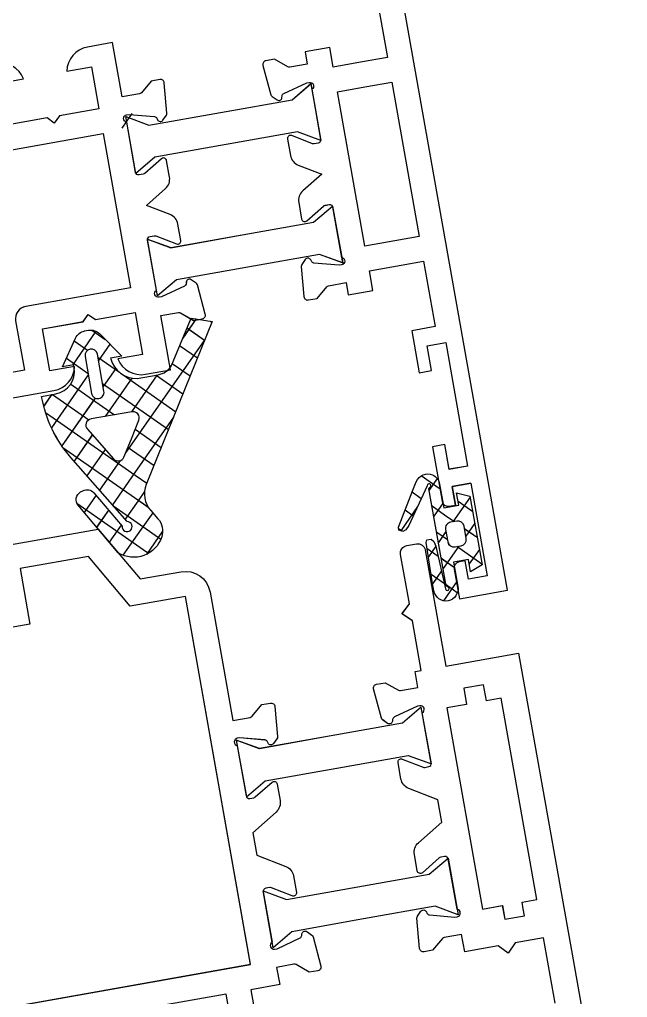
# Model space of a CAD drawing. Header units: millimetres. Extents: x 26282 to 30760, y 1404 to 4574.
# Drawn here: x 30311.74 to 30316.59, y 3842.78 to 3850.58 of the extents above; entities that cross this region are included whole.
import ezdxf

# ---------------------------------------------------------------- set-up
doc = ezdxf.new("R2010")
doc.units = ezdxf.units.MM
doc.header["$LTSCALE"] = 0.25
doc.layers.add('AB-DUV', color=4, linetype='Continuous', lineweight=50)

# ---------------------------------------------------------------- blocks, each defined once
blk = doc.blocks.new('CHD60E27', base_point=(-138.6, 7.85))
at = {"color": 1, "linetype": 'Continuous'}
for p, q in [((-115.729976, 50.516652), (-114.729976, 49.516652)), ((-115.729976, 50.516652), (-114.729976, 49.516652)), ((-137.2, 16.75), (-135.7, 16.75)), ((-135.7, 16.75), (-135.7, 15.25))]:
    blk.add_line(p, q, dxfattribs=at)
at = {"color": 40, "linetype": 'Continuous'}
for points in [[(-136.6, 56.65), (-136.6, 51.35), (-134.4, 51.35), (-132.2, 51.35), (-132.2, 52.95), (-130.2, 52.95), (-130.2, 51.95), (-128.790992, 51.95, 0.176327), (-128.630295, 52.008489), (-127.7, 52.789099), (-127, 52.789099, -0.43976), (-126.701142, 52.462953), (-126.911671, 50.056591, -0.176327), (-126.983943, 49.901604), (-127.323223, 49.562323, -0.577351), (-127.741481, 49.674394), (-127.772347, 49.789587, 0.267949), (-127.949124, 49.966363), (-129.9, 50.489099), (-130.1, 50.489099, 0.842899), (-130.2, 49.906257), (-130.2, 45.839099, 0.414213), (-129.949998, 45.589099), (-129.628806, 45.589099, 0.137838), (-129.498553, 45.625711), (-127.980252, 46.552487, -0.585341), (-127.6, 46.339099), (-127.6, 45.002615, -0.261351), (-128.07899, 44.149065), (-129.797634, 43.1), (-128.07899, 42.050935, -0.261351), (-127.6, 41.197385), (-127.6, 39.8609, -0.585341), (-127.980252, 39.647512), (-129.498554, 40.574288, 0.137838), (-129.628807, 40.6109), (-129.95, 40.6109, 0.414213), (-130.199999, 40.360899), (-130.2, 36.293743, 0.842899), (-130.1, 35.710901), (-129.9, 35.7109), (-127.949123, 36.233636, 0.267949), (-127.772347, 36.410413), (-127.741481, 36.525605, -0.577351), (-127.323223, 36.637676), (-126.983943, 36.298396, -0.176327), (-126.911671, 36.143409), (-126.701141, 33.737047, -0.43976), (-127, 33.4109), (-127.7, 33.4109), (-128.630295, 34.191511, 0.176327), (-128.790992, 34.25), (-130.2, 34.25), (-130.2, 33.25), (-132.2, 33.25), (-132.2, 34.85), (-136.6, 34.85), (-136.6, 29.55), (-134.7, 29.55), (-134.7, 26.15), (-135.7, 26.15), (-135.7, 28.15), (-137.2, 28.15), (-137.2, 18.15), (-135.7, 18.15), (-135.7, 20.15), (-134.7, 20.15), (-134.7, 15.75, -0.414213), (-135.199999, 15.25), (-135.7, 15.25), (-135.7, 16.75), (-137.2, 16.75), (-137.2, 9.25), (-135.7, 9.25), (-135.7, 10.75), (-135.2, 10.75, -0.414213), (-134.699999, 10.25), (-134.7, 7.85), (-138.6, 7.85), (-138.6, 7.85), (-138.6, 78.35)], [(-98.599999, 29.85), (-105.740408, 29.85, -0.356298), (-107.699999, 31.450001), (-105.7, 31.45), (-105.7, 34.85), (-109, 34.85), (-109.5, 35.35), (-110, 34.85), (-113.2, 34.85), (-113.2, 31.45), (-111.2, 31.45, -0.356298), (-113.159592, 29.85), (-115.2, 29.85), (-115.2, 34.25), (-116.609007, 34.25, 0.176327), (-116.769704, 34.191511), (-117.7, 33.4109), (-118.4, 33.4109, -0.43976), (-118.698859, 33.737047), (-118.488329, 36.143409, -0.176327), (-118.416057, 36.298397), (-118.076776, 36.637677, -0.577351), (-117.658519, 36.525604), (-117.627652, 36.410413, 0.267949), (-117.450876, 36.233636), (-115.5, 35.7109), (-115.3, 35.7109, 0.842899), (-115.2, 36.293744), (-115.2, 40.3609, 0.414213), (-115.45, 40.6109), (-115.771193, 40.6109, 0.137838), (-115.901446, 40.574288), (-117.419747, 39.647512, -0.585341), (-117.799999, 39.8609), (-117.8, 41.197384, -0.261351), (-117.32101, 42.050935), (-115.602366, 43.1), (-117.321009, 44.149064, -0.261351), (-117.8, 45.002615), (-117.8, 46.339099, -0.585341), (-117.419747, 46.552488), (-115.901445, 45.625712, 0.137838), (-115.771193, 45.5891), (-115.45, 45.589099, 0.414213), (-115.199999, 45.8391), (-115.2, 49.906257, 0.842899), (-115.3, 50.489099), (-115.5, 50.489099), (-117.450876, 49.966364, 0.267949), (-117.627653, 49.789587), (-117.658518, 49.674395, -0.577351), (-118.076776, 49.562322), (-118.416057, 49.901603, -0.176327), (-118.488329, 50.056591), (-118.698858, 52.462953, -0.43976), (-118.4, 52.789099), (-117.7, 52.789099), (-116.769704, 52.008489, 0.176327), (-116.609007, 51.95), (-115.2, 51.95), (-115.2, 56.35), (-113.159591, 56.35, -0.356297), (-111.199999, 54.75), (-113.2, 54.75), (-113.2, 51.35), (-110, 51.35), (-109.5, 50.85), (-109, 51.35), (-105.7, 51.35)], [(-105.7, 54.75), (-107.7, 54.75, -0.356297), (-105.740408, 56.35)]]:
    blk.add_lwpolyline(points, format="xyb", dxfattribs=at)
blk.add_lwpolyline([(-80.6, 43.1), (-80.6, 49.35), (-99.6, 49.35, -0.414213), (-100.6, 50.35), (-100.6, 54.35), (-103.7, 54.35), (-103.7, 50.35, -0.414213), (-104.699999, 49.350001), (-113.2, 49.35), (-113.2, 36.85), (-104.7, 36.85, -0.414213), (-103.699999, 35.850001), (-103.7, 31.85), (-100.6, 31.85), (-100.6, 35.85, -0.414213), (-99.6, 36.85), (-80.6, 36.85), (-80.6, 43.1)], format="xyb", close=True, dxfattribs=at)
at = {"color": 4, "linetype": 'Continuous'}
for points in [[(-130.210348, 45.762166), (-128.497348, 46.762166), (-122.710348, 46.762166), (-116.923348, 46.762166), (-115.210348, 45.762166), (-115.210348, 50.362166), (-116.910348, 49.362166), (-122.710348, 49.362166), (-128.510348, 49.362166), (-130.210348, 50.362166), (-130.210348, 45.762166)], [(-128.497348, 39.437833), (-130.210348, 40.437833), (-130.210348, 35.837833), (-128.510348, 36.837833), (-122.710348, 36.837833), (-116.910348, 36.837833), (-115.210348, 35.837833), (-115.210348, 40.437833), (-116.923348, 39.437833), (-122.710348, 39.437833), (-128.497348, 39.437833)]]:
    blk.add_lwpolyline(points, close=True, dxfattribs=at)
at = {"color": 40, "linetype": 'Continuous'}
blk.add_lwpolyline([(-134.4, 49.35), (-136.6, 49.35), (-136.6, 36.85), (-132.2, 36.85), (-132.2, 49.35), (-134.4, 49.35)], close=True, dxfattribs=at)
blk = doc.blocks.new('CHD60E28', base_point=(0, -82.8))
at = {"color": 40, "linetype": 'Continuous'}
for points in [[(2, -21.7), (2, -27), (4.305342, -27), (5, -26.28066), (5.694659, -27), (8.4, -27), (8.4, -28.4), (9.809008, -28.4, 0.176327), (9.969705, -28.341511), (10.9, -27.5609), (11.6, -27.5609, -0.43976), (11.898858, -27.887046), (11.688329, -30.293409, -0.176327), (11.616057, -30.448396), (11.276777, -30.787677, -0.577351), (10.858518, -30.675605), (10.827653, -30.560412, 0.267949), (10.650876, -30.383636), (8.7, -29.8609), (8.5, -29.8609, 0.842899), (8.4, -30.443742), (8.4, -34.5109, 0.414213), (8.65, -34.7609), (8.971194, -34.7609, 0.137838), (9.101447, -34.724288), (10.619748, -33.797512, -0.585341), (11, -34.0109), (11, -35.347384, -0.261351), (10.521011, -36.200935), (8.4, -37.495605), (8.4, -39.304394), (10.52101, -40.599064, -0.261351), (11.000001, -41.452615), (11, -42.789099, -0.585341), (10.619748, -43.002487), (9.101446, -42.075712, 0.137838), (8.971194, -42.0391), (8.65, -42.039099, 0.414213), (8.399999, -42.2891), (8.4, -46.356257, 0.842899), (8.5, -46.939099), (8.7, -46.939099), (10.650876, -46.416364, 0.267949), (10.827654, -46.239588), (10.858519, -46.124395, -0.577351), (11.276776, -46.012322), (11.616057, -46.351603, -0.176327), (11.688329, -46.50659), (11.898859, -48.912953, -0.43976), (11.6, -49.2391), (10.9, -49.239099), (9.969705, -48.458489, 0.176327), (9.809008, -48.4), (8.4, -48.4), (8.4, -49.7), (7.9, -49.7), (7.9, -53.705341), (8.61934, -54.4), (7.9, -55.094658), (7.9, -59.1, -0.414213), (7.3, -59.699999), (6.5, -59.7, -0.414213), (5.9, -59.099999), (5.9, -49.7), (0, -49.7), (0, -49.7), (0, -24.85), (0, 0)], [(42.5, -65.3), (31.308076, -65.3), (28.71, -60.8), (25.4, -60.8, -0.414213), (23.4, -58.799999), (23.4, -48.4), (21.990993, -48.4, 0.176327), (21.830296, -48.458489), (20.9, -49.239099), (20.2, -49.239099, -0.43976), (19.901142, -48.912953), (20.111671, -46.506591, -0.176327), (20.183943, -46.351603), (20.523224, -46.012323, -0.577351), (20.941481, -46.124395), (20.972347, -46.239587, 0.267949), (21.149124, -46.416364), (23.1, -46.939099), (23.3, -46.939099, 0.842899), (23.4, -46.356257), (23.4, -42.289099, 0.414213), (23.149999, -42.0391), (22.828807, -42.039099, 0.137838), (22.698554, -42.075711), (21.180253, -43.002487, -0.585341), (20.799999, -42.7891), (20.8, -41.452615, -0.261351), (21.278991, -40.599064), (23.4, -39.304394), (23.4, -37.495605), (21.278991, -36.200935, -0.261351), (20.800001, -35.347385), (20.8, -34.0109, -0.585341), (21.180252, -33.797512), (22.698554, -34.724288, 0.137838), (22.828807, -34.760901), (23.15, -34.7609, 0.414213), (23.4, -34.5109), (23.4, -30.443743, 0.842899), (23.3, -29.860899), (23.1, -29.8609), (21.149124, -30.383636, 0.267949), (20.972348, -30.560413), (20.941482, -30.675605, -0.577351), (20.523223, -30.787677), (20.183943, -30.448396, -0.176327), (20.111672, -30.293408), (19.901142, -27.887047, -0.43976), (20.199999, -27.5609), (20.9, -27.5609), (21.830296, -28.341511, 0.176327), (21.990993, -28.4), (23.4, -28.4), (23.4, -27), (25.74, -27), (25.74, -22)]]:
    blk.add_lwpolyline(points, format="xyb", dxfattribs=at)
blk.add_lwpolyline([(27.74, -22), (27.74, -27), (38, -27)], dxfattribs=at)
blk.add_lwpolyline([(65, -43.55084), (65, -28.301681, 0.414213), (62, -25.301681), (60, -25.30168), (60, -29), (25.4, -29), (25.4, -58.8), (29.864701, -58.8), (32.462777, -63.3), (38, -63.3), (38, -58.8), (65, -58.8), (65, -43.55084)], format="xyb", close=True, dxfattribs=at)
blk.add_lwpolyline([(3.2, -29.55), (3.2, -30.1), (2, -30.1), (2, -46.4), (3.2, -46.4), (3.2, -47.7), (4.8, -47.7), (4.8, -46.4), (6.4, -46.4), (6.4, -30.1), (4.8, -30.1), (4.8, -29), (3.2, -29), (3.2, -29.55)], close=True, dxfattribs=at)
at = {"color": 4, "linetype": 'Continuous'}
for points in [[(10.113, -33.587833), (8.4, -34.587833), (8.4, -29.987833), (10.1, -30.987833), (15.9, -30.987833), (21.7, -30.987833), (23.4, -29.987833), (23.4, -34.587833), (21.687, -33.587833), (15.9, -33.587833), (10.113, -33.587833)], [(10.113, -43.212166), (8.4, -42.212166), (8.4, -46.812166), (10.1, -45.812166), (15.9, -45.812166), (21.7, -45.812166), (23.4, -46.812166), (23.4, -42.212166), (21.687, -43.212166), (15.9, -43.212166), (10.113, -43.212166)]]:
    blk.add_lwpolyline(points, close=True, dxfattribs=at)
blk = doc.blocks.new('CHD50D23', base_point=(110.983776, 153.85743))
at = {"color": 1, "linetype": 'Continuous'}
for p, q in [((117.791548, 170.671326), (119.381447, 172.261226)), ((119.568875, 171.841832), (119.206204, 172.204502)), ((119.457419, 170.215877), (121.244586, 172.003044)), ((124.138771, 167.271936), (119.568875, 171.841832)), ((119.432791, 169.856596), (118.032092, 171.257294)), ((118.315634, 169.074092), (119.457419, 170.215877)), ((120.970782, 169.60792), (122.142332, 170.77947)), ((121.333881, 167.955505), (119.432791, 169.856596)), ((121.747604, 168.263422), (122.91966, 169.435477)), ((119.296707, 167.87136), (118.580823, 168.587243)), ((119.301305, 167.938443), (120.572703, 169.209841)), ((118.649877, 167.287015), (119.301305, 167.938443)), ((119.145191, 165.661009), (121.37384, 167.889658)), ((124.455498, 162.712568), (119.296707, 167.87136)), ((122.524426, 166.918923), (123.696988, 168.091485)), ((119.160623, 165.886123), (118.364104, 166.682642)), ((120.14134, 164.535837), (122.174977, 166.569474)), ((115.348278, 161.864095), (119.145191, 165.661009)), ((119.024539, 163.900887), (117.547506, 165.37792)), ((124.278265, 160.768481), (119.160623, 165.886123)), ((121.172168, 163.445345), (122.976114, 165.249291)), ((118.528593, 162.275512), (116.730908, 164.073197)), ((118.989078, 163.383575), (119.611946, 164.006444)), ((119.345191, 163.580234), (119.024539, 163.900887)), ((121.973305, 162.125161), (123.777251, 163.929107)), ((111.799457, 156.193954), (118.989078, 163.383575)), ((120.452072, 158.230713), (115.91431, 162.768475)), ((121.603057, 159.633594), (124.527445, 162.557981)), ((118.720503, 157.840961), (115.097712, 161.463753)), ((116.041968, 158.315145), (118.584254, 160.857431)), ((118.064864, 158.216721), (120.705574, 160.857431)), ((121.299351, 159.504754), (119.946674, 160.857431)), ((121.452072, 157.361288), (125.087016, 160.996232)), ((122.788808, 160.136617), (122.034401, 160.891024)), ((125.34237, 159.704376), (124.278265, 160.768481)), ((116.124999, 158.315145), (114.281114, 160.15903)), ((124.529431, 158.395995), (122.788808, 160.136617)), ((121.237452, 159.267988), (121.603057, 159.633594)), ((122.965684, 157.838422), (121.299351, 159.504754)), ((124.608099, 158.395995), (125.396213, 159.184109)), ((114.691525, 157.627299), (113.464516, 158.854308)), ((119.211984, 157.24252), (120.452072, 158.482608)), ((113.865869, 156.331635), (112.647918, 157.549586)), ((120.452072, 156.109392), (118.977527, 157.583937)), ((122.94395, 155.738834), (121.452072, 157.230713)), ((113.040212, 155.035971), (111.83132, 156.244863)), ((119.332913, 155.242129), (120.452072, 156.361288)), ((120.244395, 154.032291), (122.569534, 156.35743)), ((112.193401, 154.466577), (113.52755, 155.800727)), ((122.081038, 154.480426), (121.159141, 155.402323)), ((111.107571, 154.847292), (111.014722, 154.940141)), ((120.547923, 153.892221), (119.627241, 154.812903))]:
    blk.add_line(p, q, dxfattribs=at)
for points in [[(117.942326, 171.103172, -0.229763), (119.601084, 172.311706, -0.229763), (121.577, 171.756923), (124.065182, 167.454881, -0.472021), (123.686104, 166.442525), (123.493312, 166.376425, -0.353954), (122.651853, 166.698377), (120.910699, 169.711911, 2.506605), (120.443837, 169.422198), (123.974866, 163.603459, -0.068514), (125.058809, 161.099606, -0.068514), (125.425814, 158.395994), (124.268132, 158.395995, 0.414213), (122.468133, 156.595995), (122.468132, 156.35743), (123.368132, 156.35743), (121.951762, 154.2919, -0.247171), (121.127035, 153.857431), (120.80923, 153.85743, -0.247171), (119.984502, 154.2919), (118.568132, 156.35743), (119.468132, 156.35743), (119.468132, 156.395995, 0.347266), (117.672353, 158.315146), (115.962865, 158.315145, 0.239382), (114.781982, 157.769249), (112.588983, 154.327878), (110.983776, 154.890697), (118.422358, 166.775718, 0.283277), (118.436838, 168.874362), (117.984154, 169.620334, -0.264505), (117.942326, 171.103172)], [(118.960417, 162.96546), (118.120011, 161.622698, 0.58904), (118.543842, 160.857431), (121.854332, 160.857431, 0.584485), (122.281783, 161.616824), (120.652103, 164.302354, 0.558043), (119.800823, 164.308222), (118.960417, 162.96546)], [(120.952072, 159.35743, 0.414214), (120.452072, 158.85743), (120.452072, 155.85743, 1), (121.452072, 155.85743), (121.452072, 158.85743, 0.414214), (120.952072, 159.35743)]]:
    blk.add_lwpolyline(points, format="xyb", close=True, dxfattribs=at)
blk = doc.blocks.new('CHD40D08', base_point=(-2.21267, -2.905012))
at = {"color": 1, "linetype": 'Continuous'}
for p, q in [((0, 5.969856), (1.319355, 7.289211)), ((0.12533, 6.85077), (0.904473, 6.071627)), ((1.017205, 5.958895), (1.924654, 5.051445)), ((1.069674, 4.91821), (1.934707, 5.783243)), ((-2.21267, 4.946129), (-0.482761, 3.21622)), ((-2.21267, 3.757186), (-1.21267, 4.757186)), ((-0.632316, 3.21622), (0.904473, 4.753009)), ((0, 4.854779), (0.904473, 3.950306)), ((1.129836, 3.724943), (1.8882, 2.96658)), ((1.171493, 2.898708), (1.899747, 3.626962)), ((-2.21267, 2.824809), (-1.333018, 1.945157)), ((-2.21267, 1.635866), (-1.333018, 2.515518)), ((0.166981, 2.566478), (0.904473, 1.828986)), ((0.166982, 1.894197), (0.904473, 2.631688)), ((-2.21267, -0.485455), (-0.510996, 1.216219)), ((-0.604081, 1.21622), (0.039793, 0.572346)), ((2.045652, -0.469774), (3.706779, 1.191354)), ((3.601991, 1.252788), (3.846916, 1.007863)), ((-2.21267, 0.703488), (-1.21267, -0.296512)), ((0.039793, 0.572346), (0.904473, -0.292334)), ((0.061836, -0.332269), (0.904473, 0.510368)), ((2.524604, 0.208855), (3.086884, -0.353425)), ((0, -0.394105), (0.061836, -0.332269)), ((-0.000001, -1.509181), (0.092774, -1.601955)), ((1.646901, -1.034763), (2.284292, -1.672154)), ((0.092774, -1.601955), (1.325459, -2.834641)), ((0.115405, -2.400021), (0.904473, -1.610952))]:
    blk.add_line(p, q, dxfattribs=at)
for points in [[(3.56458, 1.274721), (3.853054, 1.105598), (3.839039, 0.882431), (2.197611, -1.814579), (1.801975, -2.439764, -0.413949), (0.422965, -2.750501, -0.119976), (0.112064, -2.393627, -0.119976), (-0.000001, -1.93378), (0, 0), (-1.21267, 0), (-1.21267, -1), (-2.21267, -0.565218), (-2.21267, 5.005452), (-1.21267, 5.396757), (-1.21267, 4.396757), (0, 4.396757), (0, 6.36622, -0.404548), (0.967353, 7.365686, -0.404548), (1.934706, 6.366219), (1.934707, 5.626366), (1.87951, 2.469611), (1.772015, 2.273538), (1.437813, 2.284888), (1.245523, 2.492312), (1.171532, 2.897929), (0.995458, 6.390233, 2.044702), (0.823804, 6.2417), (0.904473, 6.143585), (0.904473, -1.711145), (0.823804, -1.809259, 2.04471), (0.995459, -1.957792), (3.011747, 0.899087), (3.291174, 1.202272), (3.56458, 1.274721)], [(0.020535, 1.362666, 0.198912), (0.166982, 1.71622), (0.166981, 2.71622, 0.414213), (-0.333018, 3.21622), (-0.833018, 3.21622, 0.414213), (-1.333018, 2.71622), (-1.333018, 1.716219, 0.414213), (-0.833018, 1.21622), (-0.333018, 1.216219, 0.198912), (0.020535, 1.362666)]]:
    blk.add_lwpolyline(points, format="xyb", close=True, dxfattribs=at)
blk = doc.blocks.new('A$C1CD448AB')
at = {"color": 7, "xscale": -1, "yscale": -1, "rotation": 270}
for name, p in [('CHD60E28', (438.103, 51.924)), ('CHD50D23', (436.352, 71.395)), ('CHD40D08', (420.352, 53.562))]:
    blk.add_blockref(name, p, dxfattribs=at)
at = {"color": 7, "xscale": -1, "rotation": 270}
blk.add_blockref('CHD60E27', (410.103, 51.924), dxfattribs=at)
blk = doc.blocks.new('A$C187D15ED')
at = {"layer": 'Defpoints', "ltscale": 0.2, "xscale": 0.1000000000000001, "yscale": 0.1000000000000001, "zscale": 0.1000000000000001, "rotation": 100.0669337325965}
blk.add_blockref('A$C1CD448AB', (10757.488, 3601.5283), dxfattribs=at)

msp = doc.modelspace()

# ---------------------------------------------------------------- block references
at = {"layer": 'AB-DUV', "ltscale": 100}
msp.add_blockref('A$C187D15ED', (19570.4239, 205.0275, 5.1264), dxfattribs=at)

# ---------------------------------------------------------------- next in the draw order: linework, layer by layer
at = {"layer": 'Defpoints', "color": 1, "linetype": 'Continuous'}
for p, q in [((30312.6333, 3849.8284, 5.1264), (30312.5523, 3849.7124, 5.1264)), ((30312.6333, 3849.8284, 5.1264), (30312.5523, 3849.7124, 5.1264)), ((30313.1465, 3848.1901, 5.1264), (30313.0385, 3848.0354, 5.1264)), ((30313.0731, 3848.1192, 5.1264), (30313.2133, 3848.0213, 5.1264)), ((30313.2601, 3848.1716, 5.1264), (30313.2709, 3848.1641, 5.1264)), ((30312.3462, 3848.0921, 5.1264), (30312.158, 3847.8226, 5.1264)), ((30312.3139, 3848.1006, 5.1264), (30312.4207, 3848.0261, 5.1264)), ((30312.1732, 3848.0159, 5.1264), (30312.2801, 3847.9413, 5.1264)), ((30312.4571, 3847.989, 5.1264), (30312.3665, 3847.8592, 5.1264)), ((30313.2155, 3848.0269, 5.1264), (30312.6333, 3847.1934, 5.1264)), ((30313.0145, 3847.9772, 5.1264), (30313.1557, 3847.8786, 5.1264)), ((30312.3621, 3847.884, 5.1264), (30312.5331, 3847.7646, 5.1264)), ((30312.1103, 3847.8769, 5.1264), (30312.2832, 3847.7561, 5.1264)), ((30312.9558, 3847.8352, 5.1264), (30313.0981, 3847.7359, 5.1264)), ((30312.2855, 3847.7433, 5.1264), (30311.9912, 3847.3218, 5.1264)), ((30312.504, 3847.7941, 5.1264), (30312.4036, 3847.6503, 5.1264)), ((30312.5629, 3847.7438, 5.1264), (30312.9829, 3847.4504, 5.1264)), ((30312.8349, 3847.7439, 5.1264), (30312.629, 3847.4492, 5.1264)), ((30312.8267, 3847.7425, 5.1264), (30313.0405, 3847.5931, 5.1264)), ((30312.1448, 3847.6698, 5.1264), (30312.338, 3847.5349, 5.1264)), ((30312.3992, 3847.6751, 5.1264), (30312.9253, 3847.3077, 5.1264)), ((30312.634, 3847.7182, 5.1264), (30312.4201, 3847.4121, 5.1264)), ((30311.9929, 3847.5862, 5.1264), (30311.929, 3847.4948, 5.1264)), ((30312.0006, 3847.5876, 5.1264), (30312.2024, 3847.4466, 5.1264)), ((30312.3104, 3847.5169, 5.1264), (30312.0736, 3847.1778, 5.1264)), ((30312.34, 3847.5593, 5.1264), (30312.3104, 3847.5169, 5.1264)), ((30312.338, 3847.5349, 5.1264), (30312.4949, 3847.4253, 5.1264)), ((30311.9434, 3847.4446, 5.1264), (30312.0668, 3847.3584, 5.1264)), ((30312.2024, 3847.4466, 5.1264), (30312.2899, 3847.3855, 5.1264)), ((30312.0668, 3847.3584, 5.1264), (30312.6602, 3846.944, 5.1264)), ((30312.9652, 3847.4066, 5.1264), (30312.6577, 3846.9664, 5.1264)), ((30312.3175, 3847.2651, 5.1264), (30312.1714, 3847.0559, 5.1264)), ((30312.6593, 3847.3105, 5.1264), (30312.8677, 3847.1649, 5.1264)), ((30312.6333, 3847.1934, 5.1264), (30312.5829, 3847.1211, 5.1264)), ((30312.0833, 3847.1639, 5.1264), (30312.6815, 3846.7461, 5.1264)), ((30312.4194, 3847.1491, 5.1264), (30312.2733, 3846.94, 5.1264)), ((30312.6017, 3847.1678, 5.1264), (30312.6389, 3847.1418, 5.1264)), ((30312.6389, 3847.1418, 5.1264), (30312.8101, 3847.0222, 5.1264)), ((30312.54, 3847.0598, 5.1264), (30312.3753, 3846.824, 5.1264)), ((30312.6577, 3846.9664, 5.1264), (30312.4773, 3846.708, 5.1264)), ((30312.6602, 3846.944, 5.1264), (30312.7525, 3846.8794, 5.1264)), ((30315.0863, 3846.839, 5.1264), (30314.9433, 3846.9388, 5.1264)), ((30315.0701, 3846.9172, 5.1264), (30315.0062, 3846.8257, 5.1264)), ((30315.3375, 3846.879, 5.1264), (30315.1898, 3846.8527, 5.1264)), ((30312.7349, 3846.8149, 5.1264), (30312.6822, 3846.7394, 5.1264)), ((30314.9431, 3846.756, 5.1264), (30314.8692, 3846.8076, 5.1264)), ((30315.097, 3846.8315, 5.1264), (30315.0863, 3846.839, 5.1264)), ((30315.1898, 3846.8527, 5.1264), (30315.216, 3846.7051, 5.1264)), ((30312.1942, 3846.7205, 5.1264), (30312.7241, 3846.3504, 5.1264)), ((30312.347, 3846.7835, 5.1264), (30312.2521, 3846.6475, 5.1264)), ((30312.6822, 3846.7394, 5.1264), (30312.5792, 3846.592, 5.1264)), ((30312.6815, 3846.7461, 5.1264), (30312.7645, 3846.6881, 5.1264)), ((30315.1115, 3846.7145, 5.1264), (30315.0433, 3846.6168, 5.1264)), ((30315.1165, 3846.7217, 5.1264), (30315.1115, 3846.7145, 5.1264)), ((30315.3328, 3846.7694, 5.1264), (30315.195, 3846.5721, 5.1264)), ((30315.3535, 3846.6523, 5.1264), (30315.2376, 3846.7333, 5.1264)), ((30312.447, 3846.6647, 5.1264), (30312.3521, 3846.5288, 5.1264)), ((30312.4823, 3846.7022, 5.1264), (30312.7028, 3846.5483, 5.1264)), ((30312.7991, 3846.6448, 5.1264), (30312.7066, 3846.5125, 5.1264)), ((30314.9138, 3846.6934, 5.1264), (30314.7792, 3846.5008, 5.1264)), ((30314.8785, 3846.6182, 5.1264), (30314.8133, 3846.6637, 5.1264)), ((30315.1295, 3846.6258, 5.1264), (30315.0292, 3846.6959, 5.1264)), ((30315.2041, 3846.5737, 5.1264), (30315.1295, 3846.6258, 5.1264)), ((30315.3698, 3846.5605, 5.1264), (30315.2986, 3846.4585, 5.1264)), ((30312.547, 3846.5459, 5.1264), (30312.4521, 3846.41, 5.1264)), ((30312.7066, 3846.5125, 5.1264), (30312.5619, 3846.3052, 5.1264)), ((30312.7028, 3846.5483, 5.1264), (30312.8652, 3846.4348, 5.1264)), ((30312.8786, 3846.4967, 5.1264), (30312.7498, 3846.3124, 5.1264)), ((30314.7906, 3846.4966, 5.1264), (30314.7622, 3846.5164, 5.1264)), ((30315.1518, 3846.4273, 5.1264), (30315.0663, 3846.487, 5.1264)), ((30315.1401, 3846.4935, 5.1264), (30315.0803, 3846.408, 5.1264)), ((30315.3906, 3846.4434, 5.1264), (30315.2886, 3846.5147, 5.1264)), ((30312.7241, 3846.3504, 5.1264), (30312.7661, 3846.321, 5.1264)), ((30315.0773, 3846.2964, 5.1264), (30314.9893, 3846.3578, 5.1264)), ((30315.0587, 3846.377, 5.1264), (30314.9997, 3846.2926, 5.1264)), ((30315.2419, 3846.3773, 5.1264), (30315.1174, 3846.1991, 5.1264)), ((30315.4277, 3846.2346, 5.1264), (30315.2271, 3846.3747, 5.1264)), ((30315.4069, 3846.3516, 5.1264), (30315.3259, 3846.2357, 5.1264)), ((30315.2082, 3846.2049, 5.1264), (30315.1034, 3846.2781, 5.1264)), ((30315.104, 3846.18, 5.1264), (30315.034, 3846.0797, 5.1264)), ((30315.1274, 3846.0784, 5.1264), (30315.0222, 3846.1519, 5.1264)), ((30315.2277, 3846.0951, 5.1264), (30315.1209, 3845.9421, 5.1264)), ((30315.2308, 3846.0062, 5.1264), (30315.1405, 3846.0693, 5.1264))]:
    msp.add_line(p, q, dxfattribs=at)
at = {"layer": 'Defpoints', "color": 40, "linetype": 'Continuous', "elevation": 5.1264}
for points in [[(30314.581, 3850.7971), (30314.6736, 3850.2752), (30314.457, 3850.2368), (30314.2404, 3850.1983), (30314.2124, 3850.3558), (30314.0155, 3850.3209), (30314.033, 3850.2224), (30313.8943, 3850.1978, -0.176327), (30313.8774, 3850.2007), (30313.7722, 3850.2613), (30313.7032, 3850.2491, 0.43976), (30313.6795, 3850.2118), (30313.7423, 3849.9785, 0.176327), (30313.7521, 3849.9645), (30313.7915, 3849.937, 0.577351), (30313.8307, 3849.9554), (30313.8317, 3849.9673, -0.267949), (30313.846, 3849.9878), (30314.029, 3850.0733), (30314.0487, 3850.0768, -0.842899), (30314.0687, 3850.0212), (30314.1398, 3849.6207, -0.414213), (30314.1196, 3849.5917), (30314.0879, 3849.5861, -0.137838), (30314.0745, 3849.5875), (30313.9088, 3849.6522, 0.585341), (30313.8751, 3849.6245), (30313.8984, 3849.4929, 0.261351), (30313.9605, 3849.4173), (30314.1481, 3849.344), (30313.9972, 3849.2107, 0.261351), (30313.9649, 3849.1183), (30313.9883, 3848.9867, 0.585341), (30314.0295, 3848.9723), (30314.1628, 3849.0901, -0.137838), (30314.1749, 3849.096), (30314.2066, 3849.1016, -0.414213), (30314.2356, 3849.0813), (30314.3067, 3848.6809, -0.842899), (30314.307, 3848.6218), (30314.2873, 3848.6183), (30314.0861, 3848.6356, -0.267949), (30314.0656, 3848.6499), (30314.0605, 3848.6607, 0.577351), (30314.0174, 3848.6645), (30313.9899, 3848.6251, 0.176327), (30313.9855, 3848.6086), (30314.0068, 3848.368, 0.43976), (30314.042, 3848.3411), (30314.1109, 3848.3533), (30314.1888, 3848.4465, -0.176327), (30314.2036, 3848.455), (30314.3424, 3848.4797), (30314.3599, 3848.3812), (30314.5568, 3848.4162), (30314.5288, 3848.5737), (30314.962, 3848.6506), (30315.0547, 3848.1288), (30314.8676, 3848.0956), (30314.927, 3847.7608), (30315.0255, 3847.7783), (30314.9905, 3847.9752), (30315.1382, 3848.0014), (30315.313, 3847.0168), (30315.1653, 3846.9906), (30315.1304, 3847.1875), (30315.0319, 3847.17), (30315.1088, 3846.7368, 0.414213), (30315.1668, 3846.6963), (30315.216, 3846.7051), (30315.1898, 3846.8527), (30315.3375, 3846.879), (30315.4686, 3846.1405), (30315.3209, 3846.1143), (30315.2947, 3846.262), (30315.2455, 3846.2532, 0.414213), (30315.205, 3846.1953), (30315.2469, 3845.959), (30315.6309, 3846.0271), (30315.6309, 3846.0271), (30314.3986, 3852.9686)], [(30311.3079, 3847.4941), (30312.011, 3847.6189, 0.356298), (30312.176, 3847.8107), (30311.979, 3847.7757), (30311.9196, 3848.1105), (30312.2445, 3848.1682), (30312.285, 3848.2261), (30312.343, 3848.1856), (30312.6581, 3848.2416), (30312.7175, 3847.9068), (30312.5206, 3847.8719, 0.356298), (30312.7415, 3847.7486), (30312.9424, 3847.7842), (30312.8655, 3848.2175), (30313.0042, 3848.2421, -0.176327), (30313.021, 3848.2391), (30313.1263, 3848.1785), (30313.1952, 3848.1908, 0.43976), (30313.2189, 3848.2281), (30313.1561, 3848.4614, 0.176327), (30313.1463, 3848.4754), (30313.107, 3848.5028, 0.577351), (30313.0678, 3848.4845), (30313.0667, 3848.4726, -0.267949), (30313.0524, 3848.4521), (30312.8695, 3848.3666), (30312.8498, 3848.3631, -0.842899), (30312.8297, 3848.4187), (30312.7587, 3848.8192, -0.414213), (30312.7789, 3848.8481), (30312.8105, 3848.8537, -0.137838), (30312.824, 3848.8524), (30312.9897, 3848.7877, 0.585341), (30313.0234, 3848.8154), (30313, 3848.947, 0.261351), (30312.9379, 3849.0226), (30312.7504, 3849.0959), (30312.9013, 3849.2292, 0.261351), (30312.9335, 3849.3216), (30312.9102, 3849.4532, 0.585341), (30312.869, 3849.4676), (30312.7357, 3849.3498, -0.137838), (30312.7235, 3849.3439), (30312.6919, 3849.3383, -0.414213), (30312.6629, 3849.3585), (30312.5918, 3849.759, -0.842899), (30312.5915, 3849.8181), (30312.6111, 3849.8216), (30312.8124, 3849.8043, -0.267949), (30312.8329, 3849.7899), (30312.8379, 3849.7791, 0.577351), (30312.8811, 3849.7754), (30312.9085, 3849.8147, 0.176327), (30312.9129, 3849.8313), (30312.8916, 3850.0719, 0.43976), (30312.8565, 3850.0988), (30312.7876, 3850.0865), (30312.7096, 3849.9934, -0.176327), (30312.6948, 3849.9848), (30312.5561, 3849.9602), (30312.4792, 3850.3934), (30312.2783, 3850.3578, 0.356297), (30312.1133, 3850.166), (30312.3102, 3850.2009), (30312.3696, 3849.8662), (30312.0546, 3849.8102), (30312.0141, 3849.7523), (30311.9561, 3849.7928), (30311.6312, 3849.7351)], [(30311.5718, 3850.0698), (30311.7687, 3850.1048, 0.356297), (30311.5478, 3850.2281)], [(30311.2628, 3846.3181), (30312.3648, 3846.5137), (30312.6992, 3846.1161), (30313.0251, 3846.1739, -0.414213), (30313.257, 3846.012), (30313.4388, 3844.988), (30313.5775, 3845.0126, 0.176327), (30313.5923, 3845.0212), (30313.6703, 3845.1143), (30313.7392, 3845.1265, -0.43976), (30313.7743, 3845.0996), (30313.7957, 3844.859, -0.176327), (30313.7913, 3844.8425), (30313.7638, 3844.8032, -0.577351), (30313.7207, 3844.8069), (30313.7156, 3844.8177, 0.267949), (30313.6951, 3844.832), (30313.4939, 3844.8494), (30313.4742, 3844.8459, 0.842899), (30313.4745, 3844.7867), (30313.5456, 3844.3863, 0.414213), (30313.5746, 3844.366), (30313.6062, 3844.3717, 0.137838), (30313.6184, 3844.3775), (30313.7517, 3844.4953, -0.585341), (30313.7929, 3844.481), (30313.8162, 3844.3494, -0.261351), (30313.784, 3844.257), (30313.5978, 3844.0924), (30313.6294, 3843.9143), (30313.8609, 3843.8239, -0.261351), (30313.923, 3843.7482), (30313.9463, 3843.6167, -0.585341), (30313.9126, 3843.589), (30313.7469, 3843.6537, 0.137838), (30313.7335, 3843.655), (30313.7018, 3843.6494, 0.414213), (30313.6816, 3843.6204), (30313.7527, 3843.22, 0.842899), (30313.7727, 3843.1643), (30313.7924, 3843.1678), (30313.9754, 3843.2534, 0.267949), (30313.9897, 3843.2739), (30313.9907, 3843.2858, -0.577351), (30314.0299, 3843.3041), (30314.0693, 3843.2767, -0.176327), (30314.0791, 3843.2627), (30314.1419, 3843.0294, -0.43976), (30314.1181, 3842.9921), (30314.0492, 3842.9798), (30313.944, 3843.0404, 0.176327), (30313.9271, 3843.0434), (30313.7884, 3843.0188), (30313.8129, 3842.8809), (30313.5825, 3842.84), (30313.6699, 3842.3477)], [(30316.0126, 3842.7331), (30315.9199, 3843.255), (30315.6929, 3843.2147), (30315.6371, 3843.1317), (30315.5562, 3843.1904), (30315.2898, 3843.1431), (30315.2653, 3843.281), (30315.1266, 3843.2563, 0.176327), (30315.1118, 3843.2478), (30315.0338, 3843.1546), (30314.9649, 3843.1424, -0.43976), (30314.9298, 3843.1693), (30314.9084, 3843.4099, -0.176327), (30314.9129, 3843.4264), (30314.9403, 3843.4658, -0.577351), (30314.9835, 3843.462), (30314.9885, 3843.4512, 0.267949), (30315.009, 3843.4369), (30315.2102, 3843.4196), (30315.2299, 3843.423, 0.842899), (30315.2296, 3843.4822), (30315.1585, 3843.8826, 0.414213), (30315.1295, 3843.9029), (30315.0979, 3843.8973, 0.137838), (30315.0857, 3843.8914), (30314.9524, 3843.7736, -0.585341), (30314.9112, 3843.788), (30314.8879, 3843.9196, -0.261351), (30314.9201, 3844.012), (30315.1063, 3844.1765), (30315.0747, 3844.3546), (30314.8432, 3844.445, -0.261351), (30314.7812, 3844.5207), (30314.7578, 3844.6523, -0.585341), (30314.7915, 3844.6799), (30314.9572, 3844.6152, 0.137838), (30314.9707, 3844.6139), (30315.0023, 3844.6195, 0.414213), (30315.0225, 3844.6485), (30314.9514, 3845.0489, 0.842899), (30314.9314, 3845.1046), (30314.9117, 3845.1011), (30314.7288, 3845.0155, 0.267949), (30314.7144, 3844.995), (30314.7134, 3844.9831, -0.577351), (30314.6742, 3844.9648), (30314.6349, 3844.9923, -0.176327), (30314.625, 3845.0063), (30314.5622, 3845.2395, -0.43976), (30314.586, 3845.2768), (30314.6549, 3845.2891), (30314.7601, 3845.2285, 0.176327), (30314.777, 3845.2255), (30314.9157, 3845.2502), (30314.893, 3845.3782), (30314.9422, 3845.3869), (30314.8722, 3845.7813), (30314.7892, 3845.8371), (30314.8479, 3845.9181), (30314.7779, 3846.3124, -0.414213), (30314.8265, 3846.382), (30314.9053, 3846.396, -0.414213), (30314.9748, 3846.3474), (30315.1391, 3845.4219), (30315.7201, 3845.525), (30315.7201, 3845.525), (30316.1544, 3843.0783), (30316.5888, 3840.6315)]]:
    msp.add_lwpolyline(points, format="xyb", dxfattribs=at)
for points in [[(30314.492, 3850.0398), (30314.7086, 3850.0783), (30314.9271, 3848.8475), (30314.4938, 3848.7706), (30314.2754, 3850.0014), (30314.492, 3850.0398)], [(30315.7572, 3843.4851), (30315.7476, 3843.5392), (30315.8657, 3843.5602), (30315.5808, 3845.1651), (30315.4627, 3845.1441), (30315.4399, 3845.2721), (30315.2824, 3845.2442), (30315.3051, 3845.1162), (30315.1476, 3845.0882), (30315.4325, 3843.4833), (30315.5901, 3843.5113), (30315.6093, 3843.403), (30315.7668, 3843.4309), (30315.7572, 3843.4851)]]:
    msp.add_lwpolyline(points, close=True, dxfattribs=at)
for points in [[(30309.304, 3848.484), (30309.1948, 3849.0994), (30311.0655, 3849.4315, 0.414213), (30311.1465, 3849.5475), (30311.0766, 3849.9413), (30311.3818, 3849.9955), (30311.4517, 3849.6017, 0.414213), (30311.5677, 3849.5207), (30312.4046, 3849.6693), (30312.6231, 3848.4385), (30311.7862, 3848.2899, 0.414213), (30311.7052, 3848.174), (30311.7751, 3847.7801), (30311.4699, 3847.726), (30311.4, 3848.1198, 0.414213), (30311.284, 3848.2008), (30309.4133, 3847.8687), (30309.304, 3848.484)], [(30309.4276, 3843.7834), (30309.6942, 3842.2819, 0.414213), (30310.042, 3842.039), (30310.2389, 3842.0739), (30310.1743, 3842.4381), (30313.581, 3843.0429), (30313.0601, 3845.977), (30312.6205, 3845.899), (30312.286, 3846.2966), (30311.7408, 3846.1998), (30311.8195, 3845.7567), (30309.1611, 3845.2848), (30309.4276, 3843.7834)]]:
    msp.add_lwpolyline(points, format="xyb", close=True, dxfattribs=at)
at = {"layer": 'Defpoints', "color": 4, "linetype": 'Continuous', "elevation": 5.1264}
for points in [[(30314.1422, 3849.6133), (30313.956, 3849.6819), (30313.3862, 3849.5807), (30312.8164, 3849.4795), (30312.6653, 3849.3511), (30312.5848, 3849.8041), (30312.7697, 3849.7353), (30313.3408, 3849.8367), (30313.9119, 3849.9381), (30314.0618, 3850.0663), (30314.1422, 3849.6133)], [(30314.084, 3848.9607), (30314.2352, 3849.0891), (30314.3156, 3848.6362), (30314.1308, 3848.7049), (30313.5597, 3848.6035), (30312.9886, 3848.5022), (30312.8387, 3848.374), (30312.7583, 3848.8269), (30312.9445, 3848.7584), (30313.5143, 3848.8595), (30314.084, 3848.9607)], [(30314.8377, 3844.7094), (30315.0239, 3844.6409), (30314.9435, 3845.0938), (30314.7936, 3844.9656), (30314.2225, 3844.8643), (30313.6514, 3844.7629), (30313.4666, 3844.8316), (30313.547, 3844.3787), (30313.6982, 3844.5071), (30314.2679, 3844.6083), (30314.8377, 3844.7094)], [(30315.006, 3843.7618), (30315.1571, 3843.8902), (30315.2376, 3843.4373), (30315.0527, 3843.506), (30314.4816, 3843.4047), (30313.9106, 3843.3033), (30313.7606, 3843.1751), (30313.6802, 3843.628), (30313.8664, 3843.5595), (30314.4362, 3843.6607), (30315.006, 3843.7618)]]:
    msp.add_lwpolyline(points, close=True, dxfattribs=at)
at = {"layer": 'Defpoints', "color": 1, "linetype": 'Continuous', "elevation": 5.1264}
for points in [[(30312.8713, 3846.4516, -0.229763), (30312.7291, 3846.3036, -0.229763), (30312.5249, 3846.3237), (30312.2047, 3846.7038, -0.472021), (30312.2243, 3846.8101), (30312.2421, 3846.8199, -0.353954), (30312.3306, 3846.803), (30312.5547, 3846.5367, 2.506605), (30312.5956, 3846.5734), (30312.1462, 3847.0846, -0.068514), (30311.9958, 3847.3121, -0.068514), (30311.9124, 3847.5719), (30312.0263, 3847.5922, 0.414213), (30312.1721, 3847.8008), (30312.1679, 3847.8243), (30312.0793, 3847.8086), (30312.1827, 3848.0367, -0.247171), (30312.2563, 3848.0939), (30312.2876, 3848.0995, -0.247171), (30312.3764, 3848.0711), (30312.5519, 3847.8925), (30312.4633, 3847.8768), (30312.464, 3847.873, 0.347266), (30312.6744, 3847.7154), (30312.8427, 3847.7453, 0.239382), (30312.9494, 3847.8197), (30313.1052, 3848.1969), (30313.2731, 3848.1695), (30312.7484, 3846.8693, 0.283277), (30312.7837, 3846.6624), (30312.8413, 3846.5968, -0.264505), (30312.8713, 3846.4516)], [(30312.3696, 3847.5555, 0.414214), (30312.4101, 3847.6134), (30312.3577, 3847.9088, 1), (30312.2592, 3847.8913), (30312.3117, 3847.5959, 0.414214), (30312.3696, 3847.5555)], [(30312.6288, 3847.235), (30312.6881, 3847.3819, 0.58904), (30312.633, 3847.4499), (30312.307, 3847.392, 0.584485), (30312.2782, 3847.3098), (30312.4856, 3847.0738, 0.558043), (30312.5695, 3847.0881), (30312.6288, 3847.235)], [(30314.7947, 3846.4951), (30314.7633, 3846.5067), (30314.7608, 3846.5289), (30314.8753, 3846.8231), (30314.9033, 3846.8916, -0.413949), (30315.0337, 3846.9463, -0.119976), (30315.0705, 3846.9166, -0.119976), (30315.0896, 3846.8733), (30315.1234, 3846.6829), (30315.2428, 3846.7041), (30315.2253, 3846.8026), (30315.3314, 3846.7772), (30315.4287, 3846.2287), (30315.3371, 3846.1727), (30315.3196, 3846.2712), (30315.2002, 3846.25), (30315.2347, 3846.0561, -0.404548), (30315.1569, 3845.9408, -0.404548), (30315.0442, 3846.0223), (30315.0312, 3846.0951), (30314.9815, 3846.4069), (30314.9887, 3846.4281), (30315.0218, 3846.4328), (30315.0443, 3846.4157), (30315.0587, 3846.3771), (30315.1371, 3846.0363, 2.044702), (30315.1514, 3846.0539), (30315.1417, 3846.0622), (30315.0044, 3846.8356), (30315.0107, 3846.8466, 2.04471), (30314.9912, 3846.8583), (30314.8426, 3846.5417), (30314.8204, 3846.507), (30314.7947, 3846.4951)], [(30315.1452, 3846.5484, 0.198912), (30315.1369, 3846.511), (30315.1544, 3846.4125, 0.414213), (30315.2124, 3846.372), (30315.2616, 3846.3808, 0.414213), (30315.3021, 3846.4388), (30315.2846, 3846.5372, 0.414213), (30315.2267, 3846.5777), (30315.1774, 3846.569, 0.198912), (30315.1452, 3846.5484)]]:
    msp.add_lwpolyline(points, format="xyb", close=True, dxfattribs=at)
at = {"layer": 'Defpoints', "color": 40, "linetype": 'Continuous', "elevation": 5.1264}
msp.add_lwpolyline([(30313.473, 3842.3127), (30313.3856, 3842.8051), (30312.3754, 3842.6257)], dxfattribs=at)

doc.saveas('drawing.dxf')
